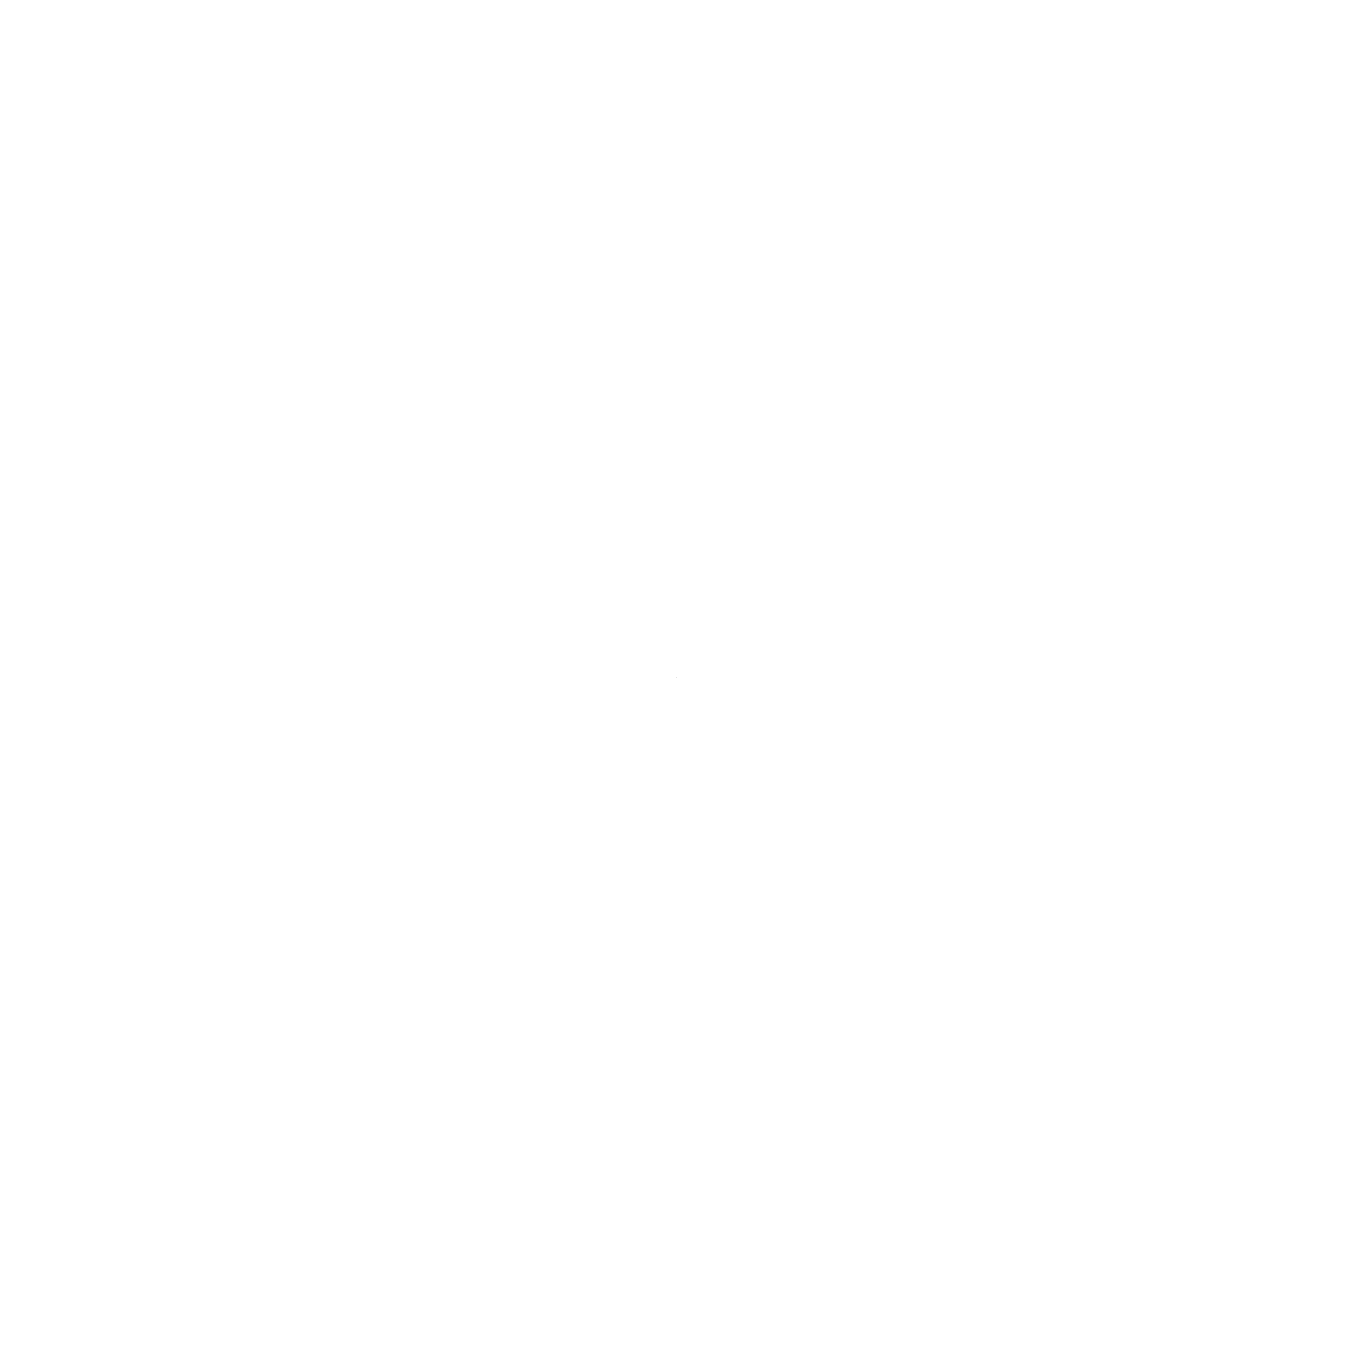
# Model space of a CAD drawing. Header units: millimetres. Extents: x 49.4665901432 to 49.4665901432, y 1.216502029 to 1.216502029.
import ezdxf

# ---------------------------------------------------------------- set-up
doc = ezdxf.new("R2010")
doc.units = ezdxf.units.MM
doc.header["$MEASUREMENT"] = 0
doc.layers.get('0').update_dxf_attribs({"color": 110})

msp = doc.modelspace()

# ---------------------------------------------------------------- linework, layer by layer
msp.add_line((49.4665901432, 1.216502029, 3.4583944302), (49.4665901432, 1.216502029, 3.4583944302))
msp.add_line((49.4665901432, 1.216502029, 3.4583944302), (49.4665901432, 1.216502029, 3.4583944302))
msp.add_line((49.4665901432, 1.216502029, 3.4583944302), (49.4665901432, 1.216502029, 3.4583944302))
msp.add_line((49.4665901432, 1.216502029, 3.4583944302), (49.4665901432, 1.216502029, 3.4583944302))

doc.saveas('drawing.dxf')
